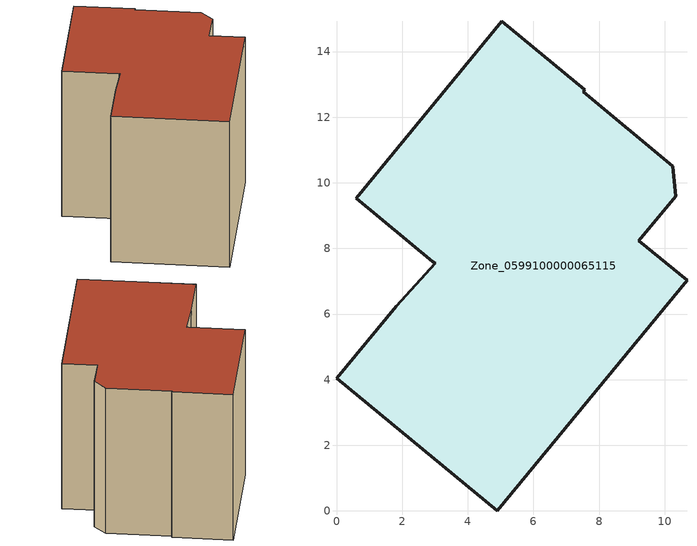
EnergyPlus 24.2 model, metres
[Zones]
Zone_0599100000065115
 floor ground (C_G): 3,7.55 2.94,7.6 0.6,9.53 5.04,14.93 7.57,12.84 7.51,12.77 10.25,10.51 10.33,9.59 9.22,8.24 10.68,7.03 4.9,0 0,4.05 1.82,6.24 z0
 wall outside (C_F): 10.33,9.59 10.25,10.51 7.51,12.77 7.57,12.84 5.04,14.93 0.6,9.53 2.94,7.6 3,7.55 1.82,6.24 0,4.05 4.9,0 10.68,7.03 9.22,8.24 10.33,9.59 z0:8.88
 roof outside (C_R): 3,7.55 1.82,6.24 0,4.05 4.9,0 10.68,7.03 9.22,8.24 10.33,9.59 10.25,10.51 7.51,12.77 7.57,12.84 5.04,14.93 0.6,9.53 2.94,7.6 z8.88
[BUILDING]
Pand.0599100000065115: North Axis=0; Terrain=City; Loads Convergence Tolerance Value=0.04; Temperature Convergence Tolerance Value=0.4; Solar Distribution=FullExterior; Maximum Number of Warmup Days=25; Minimum Number of Warmup Days=1
[Site:Location]
Rotterdam.The.Hague.AP_ZH_NLD Design_Conditions: Latitude=51.96; Longitude=4.45; Time Zone=1; Elevation=-4.5
[SITE:GROUNDTEMPERATURE:BUILDINGSURFACE]
18, 18, 18, 18, 18, 18, 18, 18, 18, 18, 18, 18
[MATERIAL] Thermal Absorptance=0.9; Solar Absorptance=0.7; Visible Absorptance=0.7
Name | Roughness | Thickness | Conductivity | Density | Specific Heat
G.TC.1946-1964 | MediumSmooth | 0.15 | 1 | 540 | 1210
F.TC.1946-1964 | Rough | 0.3 | 0.857143 | 1920 | 840
R.TC.1946-1964 | MediumRough | 0.2 | 0.235294 | 1500 | 1000
[CONSTRUCTION]
C_G: G.TC.1946-1964
C_F: F.TC.1946-1964
C_R: R.TC.1946-1964
[ZONE]
Zone_0599100000065115: Type=1; Multiplier=1; Ceiling Height=Autocalculate; Volume=Autocalculate; Floor Area=autocalculate; Part of Total Floor Area=Yes
[ZONEINFILTRATION:DESIGNFLOWRATE]
Infil_Zone_0599100000065115: Zone or ZoneList or Space or SpaceList=Zone_0599100000065115; Schedule=AlwaysOn; Design Flow Rate Calculation Method=Flow/Area; Flow Rate per Floor Area=0.003; Constant Term Coefficient=1; Temperature Term Coefficient=0; Velocity Term Coefficient=0; Velocity Squared Term Coefficient=0
[HVACTEMPLATE:ZONE:IDEALLOADSAIRSYSTEM]
Zone_0599100000065115: Maximum Heating Supply Air Temperature=50; Minimum Cooling Supply Air Temperature=13; Maximum Heating Supply Air Humidity Ratio=0.0156; Minimum Cooling Supply Air Humidity Ratio=0.0077; Heating Limit=NoLimit; Cooling Limit=NoLimit; Dehumidification Control Type=ConstantSensibleHeatRatio; Cooling Sensible Heat Ratio=0.7; Dehumidification Setpoint=60; Humidification Control Type=None; Humidification Setpoint=30; Outdoor Air Method=None; Outdoor Air Flow Rate per Person=0.00944; Outdoor Air Flow Rate per Zone Floor Area=0; Outdoor Air Flow Rate per Zone=0; Demand Controlled Ventilation Type=None; Outdoor Air Economizer Type=NoEconomizer; Heat Recovery Type=None; Sensible Heat Recovery Effectiveness=0.7; Latent Heat Recovery Effectiveness=0.65
[ZONECONTROL:THERMOSTAT]
ThermostatControl_Zone_0599100000065115: Zone or ZoneList=Zone_0599100000065115; Control Type Schedule=DualSetpointControlType; Control 1=Thermostat_Zone_0599100000065115; Temperature Difference Between Cutout And Setpoint=0
[THERMOSTATSETPOINT:DUALSETPOINT]
Thermostat_Zone_0599100000065115: Heating Setpoint Temperature Schedule=HeatingSetpoint_Zone_0599100000065115; Cooling Setpoint Temperature Schedule=CoolingSetpoint_Zone_0599100000065115
[SCHEDULE:COMPACT]
HeatingSetpoint_Zone_0599100000065115: Through: 12/31, For: AllDays, Until: 24:00, 21
CoolingSetpoint_Zone_0599100000065115: Through: 12/31, For: AllDays, Until: 24:00, 24
DualSetpointControlType: Through: 12/31, For: AllDays, Until: 24:00, 4
AlwaysOn: Through: 12/31, For: AllDays, Until: 24:00, 1
